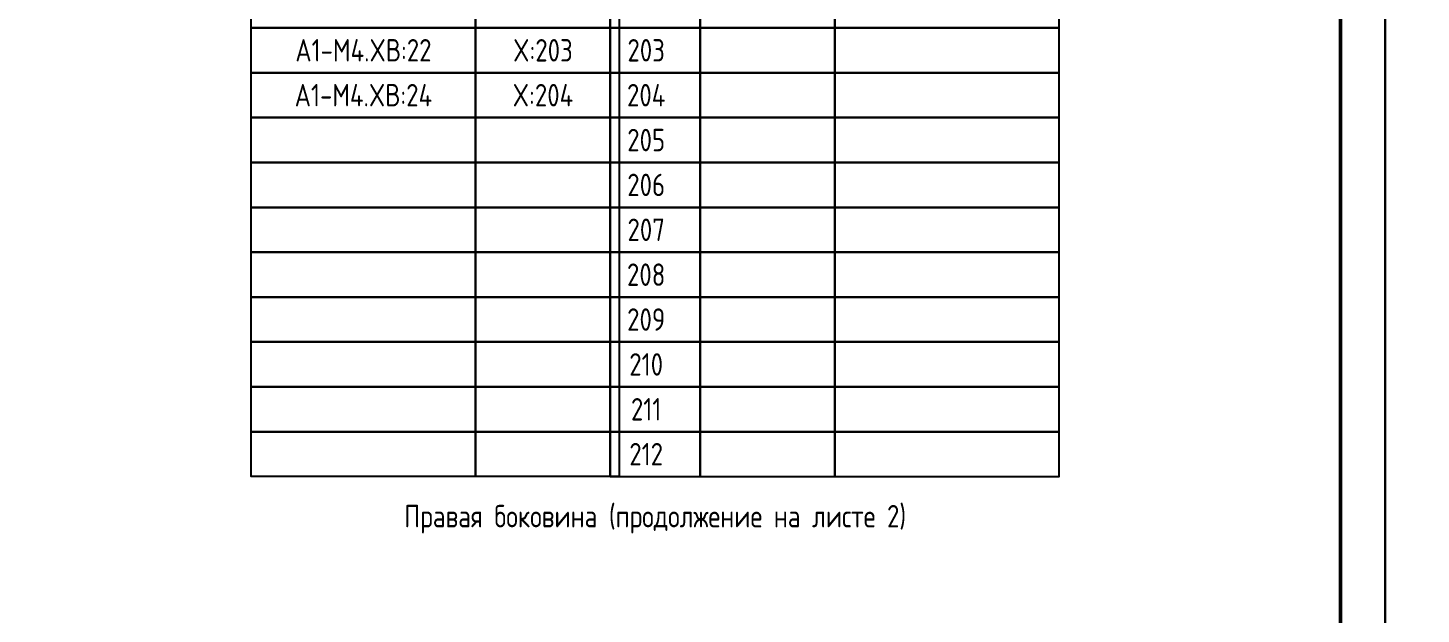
# Model space of a CAD drawing. Header units: millimetres. Extents: x -1244 to 6083, y -90 to 1191.
# Drawn here: x 5185.8 to 5341, y 106.7 to 172 of the extents above; entities that cross this region are included whole.
import ezdxf

# ---------------------------------------------------------------- set-up
doc = ezdxf.new("R2010")
doc.units = ezdxf.units.MM
doc.styles.add('Gost_type_A', font='GOST_0.TTF')

msp = doc.modelspace()

# ---------------------------------------------------------------- linework, layer by layer
for points in [[(5337, 420), (5337, 0), (5040, 0), (5040, 420)], [(5634, 420), (5634, 0), (5337, 0), (5337, 420)], [(5250.67, 382), (5251.67, 382), (5251.67, 122), (5250.67, 122)], [(5210.67, 177), (5235.67, 177), (5235.67, 172), (5210.67, 172)], [(5235.67, 177), (5250.67, 177), (5250.67, 172), (5235.67, 172)], [(5260.67, 177), (5250.67, 177), (5250.67, 172), (5260.67, 172)], [(5275.67, 177), (5260.67, 177), (5260.67, 172), (5275.67, 172)], [(5300.67, 177), (5275.67, 177), (5275.67, 172), (5300.67, 172)], [(5210.67, 172), (5235.67, 172), (5235.67, 167), (5210.67, 167)], [(5235.67, 172), (5250.67, 172), (5250.67, 167), (5235.67, 167)], [(5260.67, 172), (5250.67, 172), (5250.67, 167), (5260.67, 167)], [(5275.67, 172), (5260.67, 172), (5260.67, 167), (5275.67, 167)], [(5300.67, 172), (5275.67, 172), (5275.67, 167), (5300.67, 167)], [(5210.67, 167), (5235.67, 167), (5235.67, 162), (5210.67, 162)], [(5235.67, 167), (5250.67, 167), (5250.67, 162), (5235.67, 162)], [(5260.67, 167), (5250.67, 167), (5250.67, 162), (5260.67, 162)], [(5275.67, 167), (5260.67, 167), (5260.67, 162), (5275.67, 162)], [(5300.67, 167), (5275.67, 167), (5275.67, 162), (5300.67, 162)], [(5210.67, 162), (5235.67, 162), (5235.67, 157), (5210.67, 157)], [(5210.67, 162), (5235.67, 162), (5235.67, 157), (5210.67, 157)], [(5235.67, 162), (5250.67, 162), (5250.67, 157), (5235.67, 157)], [(5235.67, 162), (5250.67, 162), (5250.67, 157), (5235.67, 157)], [(5260.67, 162), (5250.67, 162), (5250.67, 157), (5260.67, 157)], [(5260.67, 162), (5250.67, 162), (5250.67, 157), (5260.67, 157)], [(5275.67, 162), (5260.67, 162), (5260.67, 157), (5275.67, 157)], [(5275.67, 162), (5260.67, 162), (5260.67, 157), (5275.67, 157)], [(5300.67, 162), (5275.67, 162), (5275.67, 157), (5300.67, 157)], [(5300.67, 162), (5275.67, 162), (5275.67, 157), (5300.67, 157)], [(5210.67, 157), (5235.67, 157), (5235.67, 152), (5210.67, 152)], [(5235.67, 157), (5250.67, 157), (5250.67, 152), (5235.67, 152)], [(5260.67, 157), (5250.67, 157), (5250.67, 152), (5260.67, 152)], [(5260.67, 157), (5250.67, 157), (5250.67, 152), (5260.67, 152)], [(5275.67, 157), (5260.67, 157), (5260.67, 152), (5275.67, 152)], [(5300.67, 157), (5275.67, 157), (5275.67, 152), (5300.67, 152)], [(5300.67, 157), (5275.67, 157), (5275.67, 152), (5300.67, 152)], [(5210.67, 152), (5235.67, 152), (5235.67, 147), (5210.67, 147)], [(5235.67, 152), (5250.67, 152), (5250.67, 147), (5235.67, 147)], [(5260.67, 152), (5250.67, 152), (5250.67, 147), (5260.67, 147)], [(5275.67, 152), (5260.67, 152), (5260.67, 147), (5275.67, 147)], [(5300.67, 152), (5275.67, 152), (5275.67, 147), (5300.67, 147)], [(5210.67, 147), (5235.67, 147), (5235.67, 142), (5210.67, 142)], [(5235.67, 147), (5250.67, 147), (5250.67, 142), (5235.67, 142)], [(5260.67, 147), (5250.67, 147), (5250.67, 142), (5260.67, 142)], [(5275.67, 147), (5260.67, 147), (5260.67, 142), (5275.67, 142)], [(5300.67, 147), (5275.67, 147), (5275.67, 142), (5300.67, 142)], [(5210.67, 142), (5235.67, 142), (5235.67, 137), (5210.67, 137)], [(5235.67, 142), (5250.67, 142), (5250.67, 137), (5235.67, 137)], [(5260.67, 142), (5250.67, 142), (5250.67, 137), (5260.67, 137)], [(5275.67, 142), (5260.67, 142), (5260.67, 137), (5275.67, 137)], [(5300.67, 142), (5275.67, 142), (5275.67, 137), (5300.67, 137)], [(5210.67, 137), (5235.67, 137), (5235.67, 132), (5210.67, 132)], [(5235.67, 137), (5250.67, 137), (5250.67, 132), (5235.67, 132)], [(5260.67, 137), (5250.67, 137), (5250.67, 132), (5260.67, 132)], [(5275.67, 137), (5260.67, 137), (5260.67, 132), (5275.67, 132)], [(5300.67, 137), (5275.67, 137), (5275.67, 132), (5300.67, 132)], [(5210.67, 132), (5235.67, 132), (5235.67, 127), (5210.67, 127)], [(5235.67, 132), (5250.67, 132), (5250.67, 127), (5235.67, 127)], [(5260.67, 132), (5250.67, 132), (5250.67, 127), (5260.67, 127)], [(5275.67, 132), (5260.67, 132), (5260.67, 127), (5275.67, 127)], [(5300.67, 132), (5275.67, 132), (5275.67, 127), (5300.67, 127)], [(5210.67, 127), (5235.67, 127), (5235.67, 122), (5210.67, 122)], [(5235.67, 127), (5250.67, 127), (5250.67, 122), (5235.67, 122)], [(5260.67, 127), (5250.67, 127), (5250.67, 122), (5260.67, 122)], [(5275.67, 127), (5260.67, 127), (5260.67, 122), (5275.67, 122)], [(5300.67, 127), (5275.67, 127), (5275.67, 122), (5300.67, 122)]]:
    msp.add_lwpolyline(points, close=True)
at = {"lineweight": 50}
msp.add_lwpolyline([(5332, 415), (5332, 5), (5060, 5), (5060, 415)], close=True, dxfattribs=at)

# ---------------------------------------------------------------- texts
at = {"char_height": 2.5, "attachment_point": 5, "style": 'Gost_type_A'}
for s, insert, width in [('A1-M4.XВ:22', (5223.17, 169.5), 25), ('A1-M4.XВ:24', (5223.17, 164.5), 25), ('\\pxt31;Правая боковина (продолжение на листе 2)', (5255.67, 117.25), 90)]:
    msp.add_mtext(s, dxfattribs=dict(at, insert=insert, width=width))
at = {"ltscale": 10, "char_height": 2.5, "attachment_point": 5, "style": 'Gost_type_A'}
for s, insert, width in [('X:203', (5243.17, 169.5), 15), ('203', (5254.67, 169.5), 8), ('X:204', (5243.17, 164.5), 15), ('204', (5254.67, 164.5), 8), ('205', (5254.67, 159.5), 8), ('206', (5254.67, 154.5), 8), ('207', (5254.67, 149.5), 8), ('208', (5254.67, 144.5), 8), ('209', (5254.67, 139.5), 8), ('210', (5254.67, 134.5), 8), ('211', (5254.67, 129.5), 8), ('212', (5254.67, 124.5), 8)]:
    msp.add_mtext(s, dxfattribs=dict(at, insert=insert, width=width))

doc.saveas('drawing.dxf')
